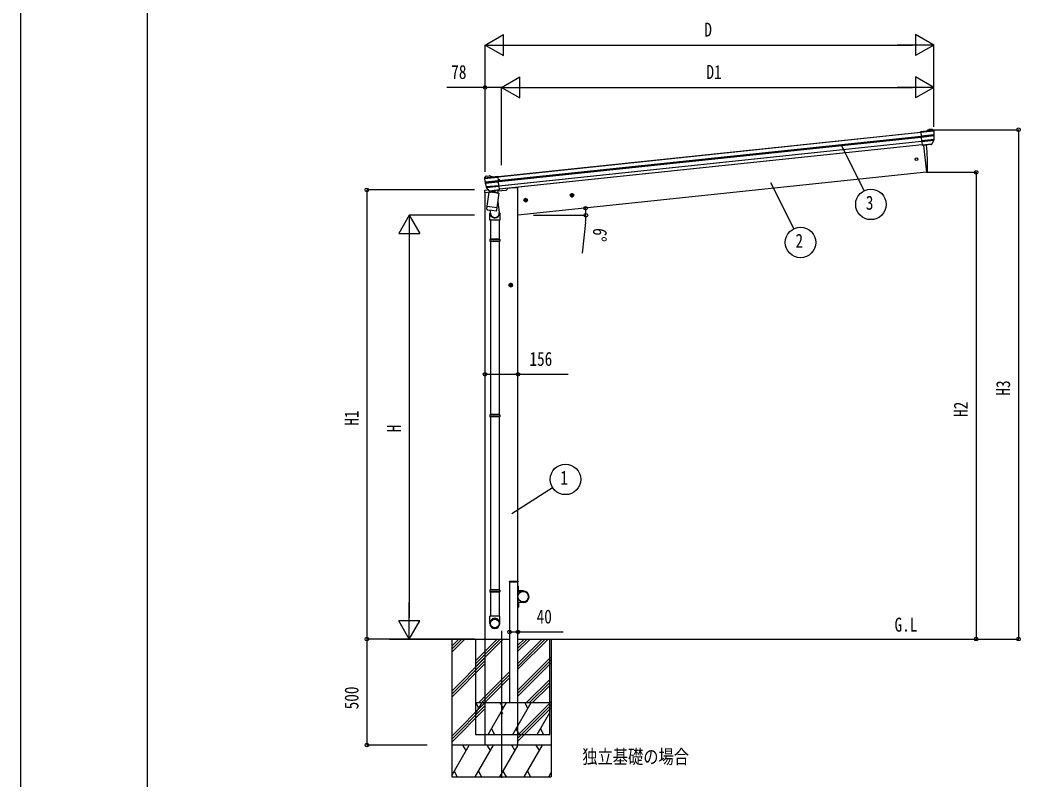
# Model space of a CAD drawing. Units: millimetres, scale not verified. Extents: x -8410 to 8410, y -5940 to 5940.
# Drawn here: x -8410 to -3599, y -4136 to -554 of the extents above; entities that cross this region are included whole.
import ezdxf
from ezdxf.enums import TextEntityAlignment as Align

# ---------------------------------------------------------------- set-up
doc = ezdxf.new("R2010")
doc.units = ezdxf.units.MM
doc.header["$LTSCALE"] = 30
for name, color, linetype in [('0-2_USER1', 3, 'Continuous'), ('0-3_YKK_12', 2, 'Continuous'), ('0-4_YKK_13', 4, 'Continuous'), ('0-5_YKK_A1', 4, 'Continuous'), ('0-6_YKK_D', 6, 'Continuous'), ('0-7_YKK_ZWAK', 7, 'Continuous')]:
    doc.layers.add(name, color=color, linetype=linetype)
doc.styles.add('ＭＳ ゴシック', font='')
doc.styles.get('ＭＳ ゴシック').set_extended_font_data('MS Gothic')

msp = doc.modelspace()

# ---------------------------------------------------------------- linework, layer by layer
at = {"layer": '0-3_YKK_12'}
for p, q in [((-6148.1, -1308.73), (-6148.66, -1303.47)), ((-6139.38, -3434.98), (-6139.38, -4128.31))]:
    msp.add_line(p, q, dxfattribs=at)
at = {"layer": '0-4_YKK_13'}
for p, q in [((-4134.54, -1076.7), (-4161.06, -1079.48)), ((-4161.01, -1080.01), (-4161.06, -1079.48)), ((-4099.02, -1073.49), (-4161.01, -1080.01)), ((-4160.7, -1082.99), (-4160.65, -1083.46)), ((-4097.99, -1076.88), (-4160.65, -1083.46)), ((-4160.65, -1083.46), (-4158.91, -1100.01)), ((-4096.93, -1093.5), (-4158.91, -1100.01)), ((-4158.91, -1100.01), (-4158.66, -1102.35)), ((-4096.9, -1095.86), (-4158.66, -1102.35)), ((-4158.66, -1102.35), (-4158.31, -1105.69)), ((-4096.89, -1099.24), (-4158.31, -1105.69)), ((-4158.31, -1105.69), (-4156.56, -1122.34)), ((-4099.09, -1073.42), (-4134.5, -1077.14)), ((-4108.23, -1067.9), (-4121.71, -1069.31)), ((-4104.56, -1068.98), (-4099.25, -1073.28)), ((-4097.99, -1076.88), (-4098.04, -1076.4)), ((-4097.7, -1116.15), (-4156.56, -1122.34)), ((-4097.7, -1116.16), (-4156.56, -1122.34)), ((-4156.56, -1122.34), (-4156.09, -1126.82)), ((-4156.56, -1122.34), (-4156.56, -1122.34)), ((-4098.88, -1120.8), (-4156.09, -1126.82)), ((-4156.09, -1126.82), (-4154.43, -1142.63)), ((-4108.29, -1137.79), (-4154.43, -1142.63)), ((-4154.43, -1142.63), (-4154.27, -1144.13)), ((-4110.73, -1139.55), (-4154.27, -1144.13)), ((-4147.31, -1143.4), (-4133.93, -1270.69)), ((-4108.42, -1138.02), (-4108.29, -1137.79)), ((-4108.29, -1137.79), (-4098.88, -1120.8)), ((-4098.88, -1120.8), (-4098.3, -1119.77)), ((-4097.7, -1116.16), (-4097.7, -1116.15)), ((-6219.42, -1299.85), (-6156.77, -1293.26)), ((-6219.12, -1296.33), (-6157.13, -1289.81)), ((-6219.06, -1296.24), (-6183.66, -1292.51)), ((-6214.64, -1290.76), (-6218.94, -1296.07)), ((-6211.28, -1288.94), (-6197.79, -1287.52)), ((-6183.71, -1292.07), (-6157.19, -1289.28)), ((-6157.13, -1289.81), (-6157.19, -1289.28)), ((-6156.82, -1292.79), (-6156.77, -1293.26)), ((-6156.77, -1293.26), (-6155.03, -1309.81)), ((-4133.93, -1270.69), (-4131.88, -1270.41)), ((-6219.42, -1299.85), (-6219.47, -1299.38)), ((-6217, -1316.33), (-6155.03, -1309.81)), ((-6216.55, -1318.64), (-6154.78, -1312.15)), ((-6215.85, -1321.95), (-6154.43, -1315.49)), ((-6211.54, -1338.33), (-6152.68, -1332.14)), ((-6211.54, -1338.32), (-6152.68, -1332.14)), ((-6211.54, -1338.33), (-6211.54, -1338.32)), ((-6209.42, -1342.63), (-6210.2, -1341.74)), ((-6209.42, -1342.63), (-6152.21, -1336.62)), ((-6196.68, -1357.29), (-6209.42, -1342.63)), ((-6155.03, -1309.81), (-6154.78, -1312.15)), ((-6154.78, -1312.15), (-6154.43, -1315.49)), ((-6154.43, -1315.49), (-6152.68, -1332.14)), ((-6152.68, -1332.14), (-6152.21, -1336.62)), ((-6152.68, -1332.14), (-6152.68, -1332.14)), ((-6152.21, -1336.62), (-6150.55, -1352.44)), ((-6112.16, -1346.89), (-6112.58, -1350.12)), ((-6219.13, -1358.44), (-6220.03, -1365.27)), ((-6220.03, -1365.27), (-6190.1, -1362.12)), ((-6199.61, -1354.07), (-6216.47, -1355.85)), ((-6206.13, -1430.98), (-6197.25, -1363.56)), ((-6151.84, -1369.54), (-6197.25, -1363.56)), ((-6196.68, -1357.29), (-6150.55, -1352.44)), ((-6196.51, -1357.49), (-6196.68, -1357.29)), ((-6193.93, -1358.5), (-6150.39, -1353.93)), ((-6190.69, -1364.43), (-6190.37, -1364.15)), ((-6189.57, -1358.05), (-6190.37, -1364.15)), ((-6189.97, -1364.2), (-6190.37, -1364.15)), ((-6190.36, -1364.47), (-6189.97, -1364.2)), ((-6189.97, -1364.2), (-6190.01, -1364.52)), ((-6151.84, -1369.54), (-6160.72, -1436.96)), ((-6159.05, -1368.28), (-6159.09, -1368.59)), ((-6158.64, -1368.33), (-6159.05, -1368.28)), ((-6159.05, -1368.28), (-6158.74, -1368.64)), ((-6156.84, -1354.61), (-6158.64, -1368.33)), ((-6158.4, -1368.68), (-6158.64, -1368.33)), ((-6157.37, -1358.68), (-6117.02, -1354.44)), ((-6150.55, -1352.44), (-6150.39, -1353.93)), ((-6207.96, -1444.86), (-6206.13, -1430.98)), ((-6207.07, -1438.1), (-6206.87, -1436.62)), ((-6206.13, -1430.98), (-6160.72, -1436.96)), ((-6160.72, -1436.96), (-6162.55, -1450.84)), ((-6160.72, -1436.96), (-6160.92, -1438.45)), ((-6157.11, -1409.54), (-6150.13, -1459.85)), ((-6207.87, -1444.87), (-6207.87, -1444.87)), ((-6207.63, -1446.24), (-6207.63, -1446.24)), ((-6206.23, -1447.11), (-6185.51, -1449.84)), ((-6194.07, -1448.71), (-6191.63, -1466.04)), ((-6193.88, -1495.85), (-6193.88, -1465.43)), ((-6185.51, -1449.84), (-6164.79, -1452.56)), ((-6163.22, -1452.09), (-6163.22, -1452.09)), ((-6162.63, -1450.83), (-6162.63, -1450.83)), ((-6147.88, -1462.94), (-6147.88, -1495.85)), ((-6147.88, -1495.85), (-6193.88, -1495.85)), ((-6191.88, -1495.85), (-6191.88, -1585.85)), ((-6149.88, -1495.85), (-6149.88, -1585.85)), ((-6193.88, -1587.85), (-6192.88, -1585.85)), ((-6148.88, -1585.85), (-6192.88, -1585.85)), ((-6147.88, -1587.85), (-6148.88, -1585.85)), ((-6147.88, -1587.85), (-6193.88, -1587.85)), ((-6147.88, -1595.85), (-6193.88, -1595.85)), ((-6148.88, -1597.85), (-6192.88, -1597.85)), ((-6191.88, -1597.85), (-6191.88, -2413.22)), ((-6149.88, -1597.85), (-6149.88, -2413.22)), ((-6147.88, -1595.85), (-6148.88, -1597.85)), ((-6147.88, -1587.85), (-6147.88, -1595.85)), ((-6193.88, -2415.22), (-6192.88, -2413.22)), ((-6147.88, -2415.22), (-6193.88, -2415.22)), ((-6147.88, -2423.22), (-6193.88, -2423.22)), ((-6148.88, -2413.22), (-6192.88, -2413.22)), ((-6148.88, -2425.22), (-6192.88, -2425.22)), ((-6191.88, -2425.22), (-6191.88, -3240.6)), ((-6149.88, -2425.22), (-6149.88, -3240.6)), ((-6147.88, -2415.22), (-6148.88, -2413.22)), ((-6147.88, -2423.22), (-6148.88, -2425.22)), ((-6147.88, -2415.22), (-6147.88, -2423.22)), ((-6101.88, -3203.28), (-6101.79, -3201.72)), ((-6100.89, -3203.28), (-6101.88, -3203.28)), ((-6100.89, -3203.28), (-6061.88, -3203.28)), ((-6100.79, -3200.78), (-6061.98, -3200.78)), ((-6193.88, -3242.6), (-6192.88, -3240.6)), ((-6147.88, -3242.6), (-6193.88, -3242.6)), ((-6147.88, -3250.6), (-6193.88, -3250.6)), ((-6148.88, -3240.6), (-6192.88, -3240.6)), ((-6148.88, -3252.6), (-6192.88, -3252.6)), ((-6191.88, -3252.6), (-6191.88, -3365.71)), ((-6149.88, -3252.6), (-6149.88, -3365.71)), ((-6147.88, -3242.6), (-6148.88, -3240.6)), ((-6147.88, -3250.6), (-6148.88, -3252.6)), ((-6147.88, -3242.6), (-6147.88, -3250.6)), ((-6061.38, -3223.28), (-6059.38, -3223.28)), ((-6061.38, -3223.28), (-6061.38, -3245.98)), ((-6059.38, -3245.98), (-6059.38, -3223.28)), ((-6036.38, -3245.98), (-6059.38, -3245.98)), ((-6059.38, -3247.98), (-6036.38, -3247.98)), ((-6061.38, -3323.28), (-6061.38, -3300.58)), ((-6059.38, -3298.58), (-6036.38, -3298.58)), ((-6059.38, -3300.58), (-6059.38, -3323.28)), ((-6036.38, -3300.58), (-6059.38, -3300.58)), ((-6193.88, -3399.85), (-6193.88, -3365.71)), ((-6147.88, -3365.71), (-6193.88, -3365.71)), ((-6147.88, -3399.85), (-6147.88, -3365.71)), ((-6061.38, -3323.28), (-6059.38, -3323.28))]:
    msp.add_line(p, q, dxfattribs=at)
for points in [[(-4098.16, -1075.3), (-4098.04, -1076.4), (-4160.7, -1082.99), (-4161.01, -1080.01)], [(-4134.5, -1077.14), (-4134.54, -1076.7), (-4122.94, -1069.73)], [(-6219.59, -1298.27), (-6219.47, -1299.38), (-6156.82, -1292.79), (-6157.13, -1289.81)], [(-6183.66, -1292.51), (-6183.71, -1292.07), (-6196.5, -1287.67)], [(-6161.39, -1368.29), (-6162.25, -1367.13), (-6163.28, -1366.13), (-6164.45, -1365.29), (-6165.7, -1364.58), (-6167.02, -1364), (-6168.37, -1363.51), (-6169.75, -1363.1), (-6171.15, -1362.76), (-6172.56, -1362.49), (-6173.99, -1362.27), (-6175.42, -1362.11), (-6176.85, -1362.01), (-6178.29, -1361.98), (-6179.73, -1362.01), (-6181.16, -1362.13), (-6182.58, -1362.36), (-6183.98, -1362.72), (-6185.32, -1363.23), (-6186.58, -1363.93), (-6187.71, -1364.82)], [(-6193.88, -1587.85), (-6193.88, -1595.85), (-6192.88, -1597.85)], [(-6193.88, -2415.22), (-6193.88, -2423.22), (-6192.88, -2425.22)], [(-6060.98, -3201.72), (-6060.88, -3203.28), (-6061.88, -3203.28)], [(-6193.88, -3242.6), (-6193.88, -3250.6), (-6192.88, -3252.6)]]:
    msp.add_lwpolyline(points, dxfattribs=at)
for centre, radius in [((-4180.72, -1208.14), 6.5), ((-6139.13, -3823.22), 5)]:
    msp.add_circle(centre, radius, dxfattribs=at)
for centre, radius, start, end in [((-4121.4, -1072.3), 3, 96, 121), ((-4107.71, -1072.87), 5, 51, 96), ((-4101.14, -1075.61), 3, 47.00829, 51), ((-4101.14, -1075.61), 3, 44.91872, 47.00829), ((-4101.14, -1075.61), 3, 6.00886, 44.90986), ((-4298.88, -1097.99), 202, 1.27412, 6), ((-4298.88, -1097.99), 202, 354.84216, 359.64598), ((-4298.88, -1097.99), 202, 0.60468, 1.27412), ((-4298.88, -1097.99), 202, 359.64598, 0.60468), ((-5028.53, -1230.49), 900, 357.63919, 5.64987), ((-4111.04, -1136.57), 3, 276, 331), ((-4100.92, -1118.31), 3, 331, 354.13916), ((-4298.88, -1097.99), 202, 354.13916, 354.83996), ((-6216.6, -1297.96), 3, 147.09014, 185.99114), ((-6216.6, -1297.96), 3, 144.99171, 147.08128), ((-6216.6, -1297.96), 3, 141, 144.99171), ((-6210.75, -1293.91), 5, 96, 141), ((-6197.48, -1290.5), 3, 71, 96), ((-4132.29, -1267.43), 3, 278, 357.63919), ((-6018.53, -1278.73), 202, 186, 190.72588), ((-6018.53, -1278.73), 202, 190.72588, 191.39532), ((-6018.53, -1278.73), 202, 191.39532, 192.35402), ((-6018.53, -1278.73), 202, 192.35402, 197.15784), ((-6018.53, -1278.73), 202, 197.16004, 197.86084), ((-6207.94, -1339.77), 3, 197.86084, 221), ((-6216.16, -1358.83), 3, 96, 172.5), ((-6194.24, -1355.52), 3, 221, 276), ((-6117.54, -1349.47), 5, 276, 352.5), ((-6205.97, -1445.12), 2, 172.5, 213.8929), ((-6205.97, -1445.12), 2, 213.90963, 262.5), ((-6163.88, -1465.43), 30, 177.45142, 180), ((-6170.88, -1462.94), 20.98, 188.50627, 8.46465), ((-6164.53, -1450.58), 2, 262.5, 311.09037), ((-6164.53, -1450.58), 2, 311.11302, 352.5), ((-6100.79, -3201.78), 1, 90, 176.5), ((-6061.98, -3201.78), 1, 3.5, 90), ((-6059.38, -3245.98), 2, 180, 270), ((-6036.38, -3273.28), 27.3, 270, 90), ((-6036.38, -3273.28), 25.3, 270, 90), ((-6059.38, -3300.58), 2, 90, 180)]:
    msp.add_arc(centre, radius, start, end, dxfattribs=at)
for centre, major_axis, ratio, start_param, end_param in [((-6170.88, -1462.94), (-23, 0), 0.996195, 5.9998967, 9.9843299), ((-6170.88, -3398.11), (-23, 0), 0.996195, 3.1415927, 6.2831853), ((-6170.88, -3399.85), (-23, 0), 0.996195, 3.1415927, 6.2831853), ((-6170.88, -3399.85), (0, -23.43), 0.981806, 4.712389, 7.8539816)]:
    msp.add_ellipse(centre, major_axis=major_axis, ratio=ratio, start_param=start_param, end_param=end_param, dxfattribs=at)
msp.add_ellipse((-6170.88, -3399.85), major_axis=(21, 0), ratio=0.996195, dxfattribs=at)
at = {"layer": '0-5_YKK_A1'}
for p, q in [((-6156.98, -1291.27), (-4160.85, -1081.47)), ((-6156.93, -1291.7), (-4160.81, -1081.9)), ((-6154.99, -1291.07), (-4160.85, -1081.47)), ((-6154.99, -1310.17), (-4158.87, -1100.37)), ((-6154.94, -1291.49), (-4160.81, -1081.9)), ((-6154.55, -1314.35), (-4158.43, -1104.55)), ((-6153, -1309.96), (-4158.87, -1100.37)), ((-6152.56, -1314.14), (-4158.43, -1104.55)), ((-6152.46, -1334.21), (-4156.34, -1124.41)), ((-4154.58, -1141.14), (-6150.7, -1350.94)), ((-6150.47, -1334), (-4156.34, -1124.41)), ((-4154.58, -1141.14), (-6148.72, -1350.74)), ((-4133.93, -1270.69), (-6061.88, -1473.33)), ((-6216.88, -3973.22), (-6216.88, -1364.94)), ((-6025.96, -1394.64), (-6032.04, -1399.05)), ((-6024.13, -1412.05), (-6026.22, -1392.16)), ((-6019.11, -1397.69), (-6025.96, -1394.64)), ((-5796.44, -1378.06), (-5816.33, -1380.15)), ((-5807.17, -1371.64), (-5813.24, -1376.05)), ((-5813.24, -1376.05), (-5812.46, -1383.52)), ((-5812.46, -1383.52), (-5805.6, -1386.57)), ((-5805.34, -1389.05), (-5807.43, -1369.16)), ((-5800.31, -1374.7), (-5807.17, -1371.64)), ((-6015.23, -1401.06), (-6035.12, -1403.15)), ((-6032.04, -1399.05), (-6031.25, -1406.52)), ((-6031.25, -1406.52), (-6024.4, -1409.57)), ((-6085.4, -1802.83), (-6105.4, -1802.83)), ((-6095.4, -1795.32), (-6101.9, -1799.08)), ((-6101.9, -1799.08), (-6101.9, -1806.58)), ((-6101.9, -1806.58), (-6095.4, -1810.34)), ((-6095.4, -1812.83), (-6095.4, -1792.83)), ((-6088.9, -1799.08), (-6095.4, -1795.32)), ((-6101.38, -3203.28), (-6101.38, -3773.28)), ((-6061.38, -3203.28), (-6101.38, -3203.28)), ((-6061.38, -3773.28), (-6061.38, -3223.28)), ((-6668.02, -3473.28), (-6216.88, -3473.28)), ((-6374.38, -3534.85), (-6312.75, -3473.22)), ((-6374.38, -3520.71), (-6326.89, -3473.22)), ((-6374.38, -3506.57), (-6341.04, -3473.22)), ((-6374.38, -3473.28), (-6374.38, -4123.22)), ((-6261.38, -3473.28), (-6261.38, -3923.28)), ((-6261.38, -3575.63), (-6159.04, -3473.28)), ((-6261.38, -3589.77), (-6144.89, -3473.28)), ((-6261.38, -3603.91), (-6130.75, -3473.28)), ((-6261.38, -3473.28), (-6101.38, -3473.28)), ((-6061.38, -3530.22), (-6004.39, -3473.22)), ((-6061.38, -3516.08), (-6018.53, -3473.22)), ((-6061.38, -3501.93), (-6032.67, -3473.22)), ((-6061.38, -3473.28), (-4048.17, -3473.28)), ((-6061.38, -3616.04), (-5918.62, -3473.28)), ((-6061.38, -3601.9), (-5932.76, -3473.28)), ((-6061.38, -3587.76), (-5946.9, -3473.28)), ((-5911.38, -3923.28), (-5911.38, -3473.28)), ((-5904.38, -3473.28), (-5904.38, -4123.22)), ((-6061.38, -3714.07), (-5904.38, -3557.07)), ((-6374.38, -3718.7), (-6217.38, -3561.7)), ((-6374.38, -3732.84), (-6217.38, -3575.84)), ((-6374.38, -3746.98), (-6217.38, -3589.98)), ((-6061.38, -3728.21), (-5904.38, -3571.21)), ((-6061.38, -3742.35), (-5904.38, -3585.35)), ((-6246.91, -3773.28), (-6101.38, -3627.76)), ((-6232.76, -3773.28), (-6101.38, -3641.9)), ((-6218.62, -3773.28), (-6101.38, -3656.04)), ((-6020.63, -3773.28), (-5911.38, -3664.03)), ((-6006.49, -3773.28), (-5911.38, -3678.18)), ((-5992.35, -3773.28), (-5911.38, -3692.32)), ((-6374.38, -3930.83), (-6217.38, -3773.83)), ((-6374.38, -3944.97), (-6217.38, -3787.97)), ((-6261.38, -3826.39), (-6230.72, -3773.28)), ((-6261.38, -3773.28), (-5911.38, -3773.28)), ((-6245.72, -3799.26), (-6260.72, -3773.28)), ((-6201.85, -3923.28), (-6115.25, -3773.28)), ((-6130.25, -3799.26), (-6145.25, -3773.28)), ((-6086.38, -3923.28), (-5999.78, -3773.28)), ((-6061.38, -3926.2), (-5904.38, -3769.2)), ((-6061.38, -3940.34), (-5904.38, -3783.34)), ((-6061.38, -3954.48), (-5904.38, -3797.48)), ((-6014.78, -3799.26), (-6029.78, -3773.28)), ((-6374.38, -3959.11), (-6217.38, -3802.12)), ((-5970.91, -3923.28), (-5911.38, -3820.18)), ((-6261.38, -3923.28), (-5911.38, -3923.28)), ((-6186.85, -3897.3), (-6171.85, -3923.28)), ((-6071.38, -3897.3), (-6056.38, -3923.28)), ((-5955.91, -3897.3), (-5940.91, -3923.28)), ((-5904.38, -3973.22), (-6374.38, -3973.22)), ((-6374.38, -4116.37), (-6291.74, -3973.22)), ((-6306.74, -3999.2), (-6321.74, -3973.22)), ((-6262.87, -4123.22), (-6176.27, -3973.22)), ((-6191.27, -3999.2), (-6206.27, -3973.22)), ((-6147.4, -4123.22), (-6060.8, -3973.22)), ((-6075.8, -3999.2), (-6090.8, -3973.22)), ((-6031.93, -4123.22), (-5945.33, -3973.22)), ((-5960.33, -3999.2), (-5975.33, -3973.22)), ((-6374.38, -4123.22), (-5904.38, -4123.22)), ((-6363.34, -4097.24), (-6348.34, -4123.22)), ((-6247.87, -4097.24), (-6232.87, -4123.22)), ((-6132.4, -4097.24), (-6117.4, -4123.22)), ((-6016.93, -4097.24), (-6001.93, -4123.22)), ((-5916.46, -4123.22), (-5904.38, -4102.31))]:
    msp.add_line(p, q, dxfattribs=at)
for points in [[(-6061.38, -3973.22), (-6061.38, -1344.28), (-6081.38, -1344.28), (-6112.24, -1347.52)], [(-5805.6, -1386.57), (-5799.53, -1382.16), (-5800.31, -1374.7)], [(-6024.4, -1409.57), (-6018.32, -1405.16), (-6019.11, -1397.69)], [(-6095.4, -1810.34), (-6088.9, -1806.58), (-6088.9, -1799.08)]]:
    msp.add_lwpolyline(points, dxfattribs=at)
for centre, radius in [((-6025.18, -1402.1), 8.5), ((-6025.18, -1402.1), 7.7), ((-5806.38, -1379.11), 8.5), ((-5806.38, -1379.11), 7.7), ((-5806.38, -1379.11), 6.5), ((-6025.18, -1402.1), 6.5), ((-6095.4, -1802.83), 8.5), ((-6095.4, -1802.83), 7.7), ((-6095.4, -1802.83), 6.5), ((-6036.38, -3273.28), 25)]:
    msp.add_circle(centre, radius, dxfattribs=at)
at = {"layer": '0-6_YKK_D'}
for p, q in [((-6216.88, -669.93), (-6130.28, -619.93)), ((-6130.28, -719.93), (-6130.28, -619.93)), ((-4098.88, -669.93), (-4185.49, -619.93)), ((-4185.49, -619.93), (-4185.49, -719.93)), ((-6216.88, -1267.85), (-6216.88, -668.93)), ((-6216.88, -669.93), (-6130.28, -719.93)), ((-6216.88, -669.93), (-6043.68, -669.93)), ((-6116.88, -669.93), (-4198.88, -669.93)), ((-4098.88, -669.93), (-4272.09, -669.93)), ((-4098.88, -669.93), (-4185.49, -719.93)), ((-4098.88, -1056.76), (-4098.88, -668.93)), ((-6139.13, -869.93), (-6052.53, -819.93)), ((-6052.53, -919.93), (-6052.53, -819.93)), ((-4099, -869.93), (-4185.6, -819.93)), ((-4185.6, -819.93), (-4185.6, -919.93)), ((-6216.88, -1012.62), (-6216.88, -868.93)), ((-6139.13, -1236.36), (-6139.13, -868.93)), ((-6139.13, -1012.62), (-6139.13, -868.93)), ((-6139.13, -869.93), (-6052.53, -919.93)), ((-6139.13, -869.93), (-5965.93, -869.93)), ((-6039.13, -869.93), (-4199, -869.93)), ((-4099, -869.93), (-4272.21, -869.93)), ((-4099, -869.93), (-4185.6, -919.93)), ((-4099, -1013.62), (-4099, -868.93)), ((-4128.3, -1069.93), (-3698, -1069.93)), ((-3699, -1069.93), (-3699, -3473.34)), ((-4534.35, -1144.91), (-4427.88, -1357.66)), ((-4132.93, -1270.69), (-3898, -1270.69)), ((-3899, -1270.69), (-3899, -3473.28)), ((-4870.11, -1318.98), (-4760.22, -1537.27)), ((-6267.38, -1353.81), (-6775.38, -1353.81)), ((-6774.38, -1353.81), (-6774.38, -3473.28)), ((-6574.38, -1473.28), (-6624.38, -1559.88)), ((-6267.38, -1473.28), (-6575.38, -1473.28)), ((-6574.38, -1473.28), (-6524.38, -1559.88)), ((-6574.38, -1473.28), (-6574.38, -1646.48)), ((-5987.52, -1473.33), (-5739.81, -1473.33)), ((-5742.61, -1507.28), (-5758, -1652.07)), ((-6624.38, -1559.88), (-6524.38, -1559.88)), ((-6574.38, -1573.28), (-6574.38, -3373.28)), ((-6091.01, -2880.99), (-5898.3, -2758.44)), ((-6574.38, -3473.28), (-6574.38, -3300.07)), ((-6574.38, -3473.28), (-6624.38, -3386.68)), ((-6524.38, -3386.68), (-6624.38, -3386.68)), ((-6574.38, -3473.28), (-6524.38, -3386.68)), ((-6489.38, -3473.28), (-6775.38, -3473.28)), ((-6267.38, -3473.28), (-6775.38, -3473.28)), ((-6774.38, -3473.28), (-6774.38, -3973.28)), ((-6490.38, -3473.28), (-6575.38, -3473.28)), ((-4133.29, -3473.28), (-3898, -3473.28)), ((-4132.29, -3473.34), (-3698, -3473.34)), ((-6489.88, -3973.28), (-6775.38, -3973.28))]:
    msp.add_line(p, q, dxfattribs=at)
for points in [[(-6139.13, -869.93), (-6216.88, -869.93), (-6396.48, -869.93)], [(-6216.88, -2223.76), (-6061.38, -2223.76), (-5824.18, -2223.76)], [(-6101.38, -3439.72), (-6061.38, -3439.72), (-5847.78, -3439.72)]]:
    msp.add_lwpolyline(points, dxfattribs=at)
for centre, radius in [((-6216.88, -869.93), 8.5), ((-3699, -1069.93), 8.5), ((-3899, -1270.69), 8.5), ((-6774.38, -1353.81), 8.5), ((-4395.66, -1422.04), 72), ((-5742.57, -1439.77), 8.5), ((-5740.81, -1473.33), 8.5), ((-4727.85, -1601.58), 72), ((-6216.88, -2223.76), 8.5), ((-6061.38, -2223.76), 8.5), ((-5837.55, -2719.8), 72), ((-6101.38, -3439.72), 8.5), ((-6061.38, -3439.72), 8.5), ((-6774.38, -3473.28), 8.5), ((-6774.38, -3473.28), 8.5), ((-3899, -3473.28), 8.5), ((-3699, -3473.34), 8.5), ((-6774.38, -3973.28), 8.5)]:
    msp.add_circle(centre, radius, dxfattribs=at)
for start, end in [(0, 6), (353.92993, 0)]:
    msp.add_arc((-6061.88, -1473.33), 321.08, start, end, dxfattribs=at)
at = {"layer": '0-7_YKK_ZWAK'}
msp.add_line((-7809.96, -5050), (-7809.96, 5550), dxfattribs=at)
msp.add_lwpolyline([(-8410, -5940), (8410, -5940), (8410, 5940), (-8410, 5940)], close=True, dxfattribs=at)

# ---------------------------------------------------------------- texts
at = {"layer": '0-2_USER1', "style": 'ＭＳ ゴシック', "width": 0.8}
for s, p in [('G.L', (-4284, -3458)), ('独立基礎の場合', (-5758, -4081))]:
    msp.add_text(s, height=65.98, dxfattribs=at).set_placement(p, align=Align.BOTTOM_LEFT)
at = {"layer": '0-6_YKK_D', "style": 'ＭＳ ゴシック', "width": 0.8}
for s, p in [('D', (-5181.88, -649.93)), ('78', (-6376.48, -849.93)), ('D1', (-5171.87, -849.93)), ('3', (-4419.66, -1467.04)), ('2', (-4751.85, -1646.58)), ('156', (-6007.38, -2203.76)), ('1', (-5861.55, -2764.8)), ('40', (-5973.38, -3419.72))]:
    msp.add_text(s, height=65.98, dxfattribs=at).set_placement(p, align=Align.BOTTOM_LEFT)
for s, rotation, p in [('6°', 263.93, (-5724.83, -1529.29)), ('H3', 90, (-3719, -2324.43)), ('H2', 90, (-3919, -2424.79)), ('H1', 90, (-6794.38, -2466.34)), ('H', 90, (-6594.38, -2497.28)), ('500', 90, (-6794.38, -3804.88))]:
    msp.add_text(s, height=65.98, rotation=rotation, dxfattribs=at).set_placement(p, align=Align.BOTTOM_LEFT)

doc.saveas('drawing.dxf')
